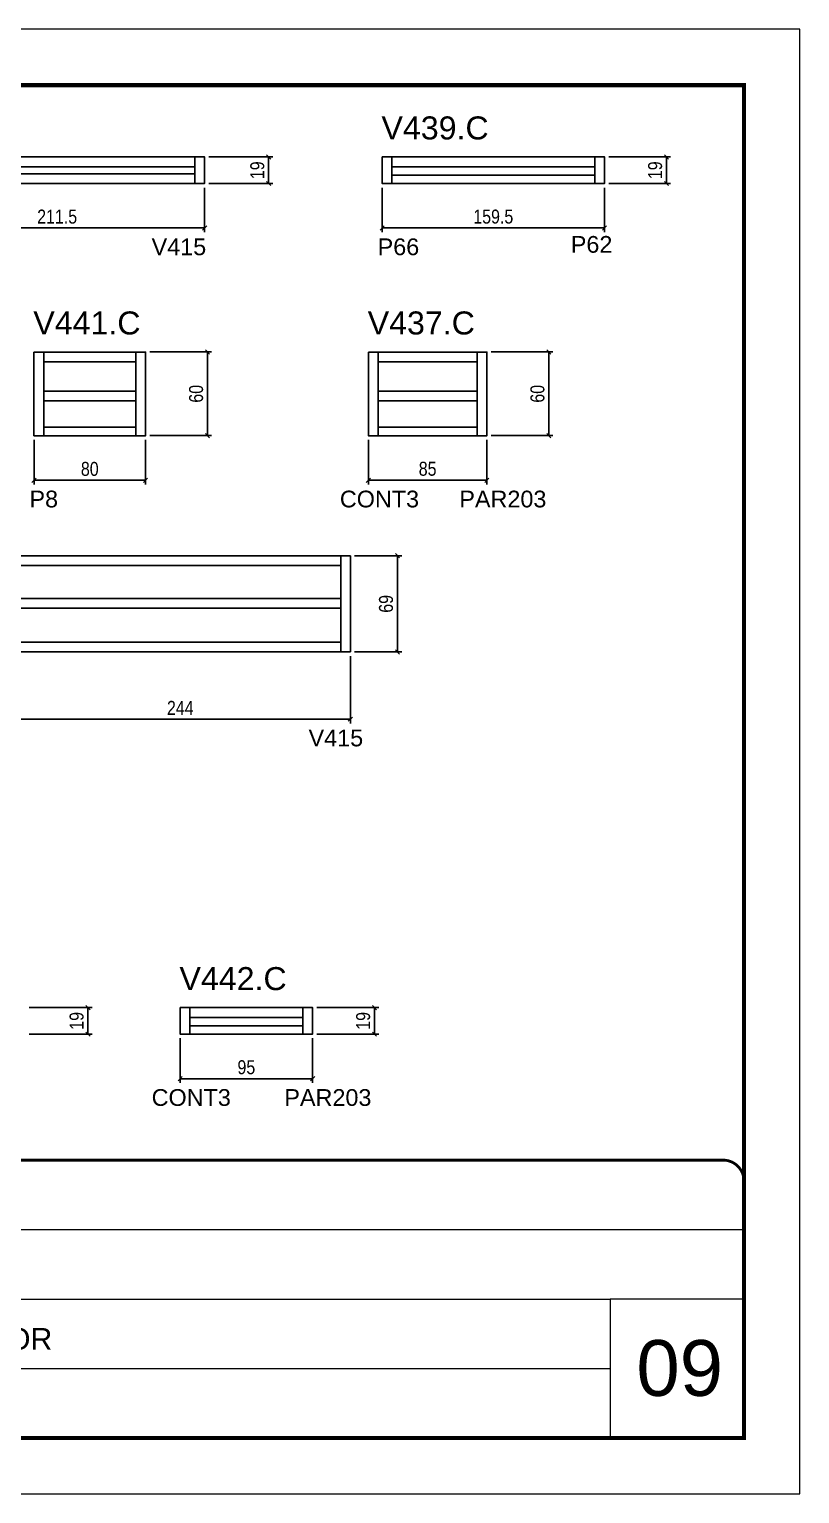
# Model space of a CAD drawing. Extents: x 1959 to 8212, y 239 to 4735.
# Drawn here: x 2891 to 3444, y 1388 to 2438 of the extents above; entities that cross this region are included whole.
import ezdxf

# ---------------------------------------------------------------- set-up
doc = ezdxf.new("R2010")
doc.units = 0
doc.linetypes.add('CONTINUO', pattern=[0])
doc.linetypes.add('DASHED', pattern=[0.75, 0.5, -0.25])
for name, color, linetype in [('5', 5, 'Continuous'), ('COTA', 241, 'Continuous'), ('NOMENCLATURA', 7, 'Continuous'), ('Painéis', 200, 'Continuous'), ('SARR_2.2x7', 40, 'Continuous')]:
    doc.layers.add(name, color=color, linetype=linetype)
for name, color, linetype, lineweight in [('CARIMBO', 255, 'Continuous', 9), ('Folhas', 255, 'Continuous', 9), ('SARRAFO DE PRESSAO', 251, 'DASHED', 9)]:
    doc.layers.add(name, color=color, linetype=linetype, lineweight=lineweight)
doc.styles.add('ARIAL', font='arial.ttf')
doc.styles.add('COTA TECNICA', font='techl___.ttf', dxfattribs={"height": 10})
doc.styles.add('COTA TECNICA-50', font='techl___.ttf', dxfattribs={"height": 10})
doc.styles.get("Standard").update_dxf_attribs({"font": 'arial.ttf'})
doc.dimstyles.new('COTA PAINEL-50', dxfattribs={"dimtxt": 10, "dimasz": 3, "dimexe": 3, "dimexo": 3, "dimgap": 3, "dimtad": 1, "dimdec": 1, "dimzin": 12, "dimdsep": 46, "dimtxsty": 'COTA TECNICA-50', "dimblk1": 'OBLIQUE', "dimblk2": 'OBLIQUE', "dimsah": 1, "dimcen": 0.9, "dimclrd": 4, "dimclre": 4, "dimclrt": 240, "dimadec": 1, "dimazin": 3, "dimtfac": 1, "dimtdec": 1, "dimtmove": 0, "dimatfit": 3, "dimfxl": 1, "dimtolj": 1, "dimtzin": 12, "dimarcsym": 0})
doc.dimstyles.new('PAINEL', dxfattribs={"dimtxt": 10, "dimasz": 3, "dimexe": 3, "dimexo": 3, "dimgap": 3, "dimtad": 1, "dimdec": 1, "dimzin": 12, "dimdsep": 46, "dimtxsty": 'COTA TECNICA', "dimblk1": 'OBLIQUE', "dimblk2": 'OBLIQUE', "dimsah": 1, "dimcen": 0.9, "dimclrd": 4, "dimclre": 4, "dimclrt": 240, "dimadec": 1, "dimazin": 3, "dimtfac": 1, "dimtdec": 1, "dimtmove": 0, "dimatfit": 3, "dimfxl": 1, "dimtolj": 1, "dimtzin": 12, "dimarcsym": 0})

# ---------------------------------------------------------------- blocks, each defined once
blk = doc.blocks.new('9999999999')
at = {"color": 30, "linetype": 'CONTINUO'}
for p, q in [((98564.6, 34379.6), (99584, 34379.6)), ((98564.6, 34329.8), (99488, 34329.8)), ((99584, 34329.8), (99488, 34329.8)), ((99488, 34329.8), (99488, 34230.2)), ((98564.6, 34280), (99488, 34280))]:
    blk.add_line(p, q, dxfattribs=at)
at = {"color": 30, "linetype": 'CONTINUO', "const_width": 2}
blk.add_lwpolyline([(99584, 34230.2), (99584, 34414.4, 0.414214), (99569, 34429.4), (98229, 34429.4, 0.414214), (98214, 34414.4), (98214, 34245.2, 0.414214), (98229, 34230.2), (99584, 34230.2)], format="xyb", dxfattribs=at)
at = {"layer": 'Folhas'}
blk.add_lwpolyline([(98139, 34190.2), (99624, 34190.2), (99624, 35240.2), (98139, 35240.2)], close=True, dxfattribs=at)
at = {"layer": 'Folhas', "color": 30, "const_width": 3}
blk.add_lwpolyline([(98214, 34230.2), (99584, 34230.2), (99584, 35200.2), (98214, 35200.2)], close=True, dxfattribs=at)
at = {"color": 7, "linetype": 'Continuous', "ltscale": 5, "style": 'ARIAL'}
blk.add_text('2° SUBSOLO SUPERIOR', height=15.483, dxfattribs=at).set_placement((98837.7, 34293.5))
blk = doc.blocks.new('_Oblique')
at = {"color": 0, "linetype": 'ByBlock', "lineweight": -2}
blk.add_line((-0.5, -0.5), (0.5, 0.5), dxfattribs=at)
blk = doc.blocks.new('*D145')
at = {"layer": 'COTA', "color": 4, "linetype": 'ByBlock', "lineweight": -2, "transparency": 16777216}
for p, q in [((2805.5, 2324.5), (2805.5, 2292.6)), ((3017, 2324.5), (3017, 2292.6)), ((2805.5, 2295.6), (3017, 2295.6))]:
    blk.add_line(p, q, dxfattribs=at)
at = {"layer": 'Defpoints', "color": 0, "linetype": 'ByBlock', "transparency": 16777216}
for p in [(2805.5, 2327.5), (3017, 2327.5), (3017, 2295.6)]:
    blk.add_point(p, dxfattribs=at)
at = {"layer": 'COTA', "color": 4, "linetype": 'ByBlock', "lineweight": -2, "transparency": 16777216, "xscale": 3, "yscale": 3, "zscale": 3, "rotation": 180}
blk.add_blockref('_Oblique', (2805.5, 2295.6), dxfattribs=at)
at = {"layer": 'COTA', "color": 4, "linetype": 'ByBlock', "lineweight": -2, "transparency": 16777216, "xscale": 3, "yscale": 3, "zscale": 3}
blk.add_blockref('_Oblique', (3017, 2295.6), dxfattribs=at)
at = {"layer": 'COTA', "color": 240, "linetype": 'ByBlock', "transparency": 16777216, "insert": (2911.2, 2303.7), "char_height": 10, "attachment_point": 5, "style": 'COTA TECNICA-50'}
blk.add_mtext('\\A1;211.5', dxfattribs=at)
blk = doc.blocks.new('*D146')
at = {"layer": 'COTA', "color": 4, "lineweight": -2, "transparency": 16777216}
for p, q in [((3020, 2346.5), (3065.9, 2346.5)), ((3062.9, 2346.5), (3062.9, 2327.5)), ((3020, 2327.5), (3065.9, 2327.5))]:
    blk.add_line(p, q, dxfattribs=at)
at = {"layer": 'Defpoints', "color": 0, "transparency": 16777216}
for p in [(3017, 2346.5), (3017, 2327.5), (3062.9, 2327.5)]:
    blk.add_point(p, dxfattribs=at)
at = {"layer": 'COTA', "color": 4, "lineweight": -2, "transparency": 16777216, "xscale": 3, "yscale": 3, "zscale": 3}
for p, rotation in [((3062.9, 2346.5), 90), ((3062.9, 2327.5), 270)]:
    blk.add_blockref('_Oblique', p, dxfattribs=dict(at, rotation=rotation))
at = {"layer": 'COTA', "color": 240, "transparency": 16777216, "insert": (3054.8, 2337), "char_height": 10, "attachment_point": 5, "rotation": 90, "style": 'COTA TECNICA'}
blk.add_mtext('\\A1;19', dxfattribs=at)
blk = doc.blocks.new('*D165')
at = {"layer": 'COTA', "color": 4, "lineweight": -2, "transparency": 16777216}
for p, q in [((2877.5, 1988.6), (2877.5, 1940.4)), ((3121.5, 1988.6), (3121.5, 1940.4)), ((2877.5, 1943.4), (3121.5, 1943.4))]:
    blk.add_line(p, q, dxfattribs=at)
at = {"layer": 'Defpoints', "color": 0, "transparency": 16777216}
for p in [(2877.5, 1991.6), (3121.5, 1991.6), (3121.5, 1943.4)]:
    blk.add_point(p, dxfattribs=at)
at = {"layer": 'COTA', "color": 4, "lineweight": -2, "transparency": 16777216, "xscale": 3, "yscale": 3, "zscale": 3, "rotation": 180}
blk.add_blockref('_Oblique', (2877.5, 1943.4), dxfattribs=at)
at = {"layer": 'COTA', "color": 4, "lineweight": -2, "transparency": 16777216, "xscale": 3, "yscale": 3, "zscale": 3}
blk.add_blockref('_Oblique', (3121.5, 1943.4), dxfattribs=at)
at = {"layer": 'COTA', "color": 240, "transparency": 16777216, "insert": (2999.5, 1951.5), "char_height": 10, "attachment_point": 5, "style": 'COTA TECNICA'}
blk.add_mtext('\\A1;244', dxfattribs=at)
blk = doc.blocks.new('*D170')
at = {"layer": 'COTA', "color": 4, "lineweight": -2, "transparency": 16777216}
for p, q in [((3124.5, 2060.6), (3158.3, 2060.6)), ((3155.3, 2060.6), (3155.3, 1991.6)), ((3124.5, 1991.6), (3158.3, 1991.6))]:
    blk.add_line(p, q, dxfattribs=at)
at = {"layer": 'Defpoints', "color": 0, "transparency": 16777216}
for p in [(3121.5, 2060.6), (3121.5, 1991.6), (3155.3, 1991.6)]:
    blk.add_point(p, dxfattribs=at)
at = {"layer": 'COTA', "color": 4, "lineweight": -2, "transparency": 16777216, "xscale": 3, "yscale": 3, "zscale": 3}
for p, rotation in [((3155.3, 2060.6), 90), ((3155.3, 1991.6), 270)]:
    blk.add_blockref('_Oblique', p, dxfattribs=dict(at, rotation=rotation))
at = {"layer": 'COTA', "color": 240, "transparency": 16777216, "insert": (3147.1, 2026.1), "char_height": 10, "attachment_point": 5, "rotation": 90, "style": 'COTA TECNICA'}
blk.add_mtext('\\A1;69', dxfattribs=at)
blk = doc.blocks.new('*D184')
at = {"layer": 'COTA', "color": 4, "linetype": 'ByBlock', "lineweight": -2, "transparency": 16777216}
for p, q in [((3144.3, 2324.5), (3144.3, 2292.6)), ((3303.8, 2324.5), (3303.8, 2292.6)), ((3144.3, 2295.6), (3303.8, 2295.6))]:
    blk.add_line(p, q, dxfattribs=at)
at = {"layer": 'Defpoints', "color": 0, "linetype": 'ByBlock', "transparency": 16777216}
for p in [(3144.3, 2327.5), (3303.8, 2327.5), (3303.8, 2295.6)]:
    blk.add_point(p, dxfattribs=at)
at = {"layer": 'COTA', "color": 4, "linetype": 'ByBlock', "lineweight": -2, "transparency": 16777216, "xscale": 3, "yscale": 3, "zscale": 3, "rotation": 180}
blk.add_blockref('_Oblique', (3144.3, 2295.6), dxfattribs=at)
at = {"layer": 'COTA', "color": 4, "linetype": 'ByBlock', "lineweight": -2, "transparency": 16777216, "xscale": 3, "yscale": 3, "zscale": 3}
blk.add_blockref('_Oblique', (3303.8, 2295.6), dxfattribs=at)
at = {"layer": 'COTA', "color": 240, "linetype": 'ByBlock', "transparency": 16777216, "insert": (3224, 2303.7), "char_height": 10, "attachment_point": 5, "style": 'COTA TECNICA-50'}
blk.add_mtext('\\A1;159.5', dxfattribs=at)
blk = doc.blocks.new('*D185')
at = {"layer": 'COTA', "color": 4, "lineweight": -2, "transparency": 16777216}
for p, q in [((3306.8, 2346.5), (3351.2, 2346.5)), ((3348.2, 2327.5), (3348.2, 2346.5)), ((3306.8, 2327.5), (3351.2, 2327.5))]:
    blk.add_line(p, q, dxfattribs=at)
at = {"layer": 'Defpoints', "color": 0, "transparency": 16777216}
for p in [(3303.8, 2346.5), (3348.2, 2346.5), (3303.8, 2327.5)]:
    blk.add_point(p, dxfattribs=at)
at = {"layer": 'COTA', "color": 4, "lineweight": -2, "transparency": 16777216, "xscale": 3, "yscale": 3, "zscale": 3}
for p, rotation in [((3348.2, 2346.5), 90), ((3348.2, 2327.5), 270)]:
    blk.add_blockref('_Oblique', p, dxfattribs=dict(at, rotation=rotation))
at = {"layer": 'COTA', "color": 240, "transparency": 16777216, "insert": (3340.1, 2337), "char_height": 10, "attachment_point": 5, "rotation": 90, "style": 'COTA TECNICA'}
blk.add_mtext('\\A1;19', dxfattribs=at)
blk = doc.blocks.new('*D192')
at = {"layer": 'COTA', "color": 4, "lineweight": -2, "transparency": 16777216}
for p, q in [((2891.2, 1736.6), (2936.3, 1736.6)), ((2933.3, 1736.6), (2933.3, 1717.6)), ((2891.2, 1717.6), (2936.3, 1717.6))]:
    blk.add_line(p, q, dxfattribs=at)
at = {"layer": 'Defpoints', "color": 0, "transparency": 16777216}
for p in [(2888.2, 1736.6), (2888.2, 1717.6), (2933.3, 1717.6)]:
    blk.add_point(p, dxfattribs=at)
at = {"layer": 'COTA', "color": 4, "lineweight": -2, "transparency": 16777216, "xscale": 3, "yscale": 3, "zscale": 3}
for p, rotation in [((2933.3, 1736.6), 90), ((2933.3, 1717.6), 270)]:
    blk.add_blockref('_Oblique', p, dxfattribs=dict(at, rotation=rotation))
at = {"layer": 'COTA', "color": 240, "transparency": 16777216, "insert": (2925.2, 1727.1), "char_height": 10, "attachment_point": 5, "rotation": 90, "style": 'COTA TECNICA'}
blk.add_mtext('\\A1;19', dxfattribs=at)
blk = doc.blocks.new('*D193')
at = {"layer": 'COTA', "color": 4, "linetype": 'ByBlock', "lineweight": -2, "transparency": 16777216}
for p, q in [((2894.6, 2143.7), (2894.6, 2111.7)), ((2974.6, 2143.7), (2974.6, 2111.7)), ((2894.6, 2114.7), (2974.6, 2114.7))]:
    blk.add_line(p, q, dxfattribs=at)
at = {"layer": 'Defpoints', "color": 0, "linetype": 'ByBlock', "transparency": 16777216}
for p in [(2894.6, 2146.7), (2974.6, 2146.7), (2974.6, 2114.7)]:
    blk.add_point(p, dxfattribs=at)
at = {"layer": 'COTA', "color": 4, "linetype": 'ByBlock', "lineweight": -2, "transparency": 16777216, "xscale": 3, "yscale": 3, "zscale": 3, "rotation": 180}
blk.add_blockref('_Oblique', (2894.6, 2114.7), dxfattribs=at)
at = {"layer": 'COTA', "color": 4, "linetype": 'ByBlock', "lineweight": -2, "transparency": 16777216, "xscale": 3, "yscale": 3, "zscale": 3}
blk.add_blockref('_Oblique', (2974.6, 2114.7), dxfattribs=at)
at = {"layer": 'COTA', "color": 240, "linetype": 'ByBlock', "transparency": 16777216, "insert": (2934.6, 2122.8), "char_height": 10, "attachment_point": 5, "style": 'COTA TECNICA-50'}
blk.add_mtext('\\A1;80', dxfattribs=at)
blk = doc.blocks.new('*D194')
at = {"layer": 'COTA', "color": 4, "lineweight": -2, "transparency": 16777216}
for p, q in [((2977.6, 2206.7), (3022, 2206.7)), ((3019, 2146.7), (3019, 2206.7)), ((2977.6, 2146.7), (3022, 2146.7))]:
    blk.add_line(p, q, dxfattribs=at)
at = {"layer": 'Defpoints', "color": 0, "transparency": 16777216}
for p in [(2974.6, 2206.7), (3019, 2206.7), (2974.6, 2146.7)]:
    blk.add_point(p, dxfattribs=at)
at = {"layer": 'COTA', "color": 4, "lineweight": -2, "transparency": 16777216, "xscale": 3, "yscale": 3, "zscale": 3}
for p, rotation in [((3019, 2206.7), 90), ((3019, 2146.7), 270)]:
    blk.add_blockref('_Oblique', p, dxfattribs=dict(at, rotation=rotation))
at = {"layer": 'COTA', "color": 240, "transparency": 16777216, "insert": (3010.9, 2176.7), "char_height": 10, "attachment_point": 5, "rotation": 90, "style": 'COTA TECNICA'}
blk.add_mtext('\\A1;60', dxfattribs=at)
blk = doc.blocks.new('*D195')
at = {"layer": 'COTA', "color": 4, "linetype": 'ByBlock', "lineweight": -2, "transparency": 16777216}
for p, q in [((3134.4, 2143.7), (3134.4, 2111.7)), ((3219.4, 2143.7), (3219.4, 2111.7)), ((3134.4, 2114.7), (3219.4, 2114.7))]:
    blk.add_line(p, q, dxfattribs=at)
at = {"layer": 'Defpoints', "color": 0, "linetype": 'ByBlock', "transparency": 16777216}
for p in [(3134.4, 2146.7), (3219.4, 2146.7), (3219.4, 2114.7)]:
    blk.add_point(p, dxfattribs=at)
at = {"layer": 'COTA', "color": 4, "linetype": 'ByBlock', "lineweight": -2, "transparency": 16777216, "xscale": 3, "yscale": 3, "zscale": 3, "rotation": 180}
blk.add_blockref('_Oblique', (3134.4, 2114.7), dxfattribs=at)
at = {"layer": 'COTA', "color": 4, "linetype": 'ByBlock', "lineweight": -2, "transparency": 16777216, "xscale": 3, "yscale": 3, "zscale": 3}
blk.add_blockref('_Oblique', (3219.4, 2114.7), dxfattribs=at)
at = {"layer": 'COTA', "color": 240, "linetype": 'ByBlock', "transparency": 16777216, "insert": (3176.9, 2122.9), "char_height": 10, "attachment_point": 5, "style": 'COTA TECNICA-50'}
blk.add_mtext('\\A1;85', dxfattribs=at)
blk = doc.blocks.new('*D196')
at = {"layer": 'COTA', "color": 4, "lineweight": -2, "transparency": 16777216}
for p, q in [((3222.4, 2206.7), (3266.8, 2206.7)), ((3263.8, 2146.7), (3263.8, 2206.7)), ((3222.4, 2146.7), (3266.8, 2146.7))]:
    blk.add_line(p, q, dxfattribs=at)
at = {"layer": 'Defpoints', "color": 0, "transparency": 16777216}
for p in [(3219.4, 2206.7), (3263.8, 2206.7), (3219.4, 2146.7)]:
    blk.add_point(p, dxfattribs=at)
at = {"layer": 'COTA', "color": 4, "lineweight": -2, "transparency": 16777216, "xscale": 3, "yscale": 3, "zscale": 3}
for p, rotation in [((3263.8, 2206.7), 90), ((3263.8, 2146.7), 270)]:
    blk.add_blockref('_Oblique', p, dxfattribs=dict(at, rotation=rotation))
at = {"layer": 'COTA', "color": 240, "transparency": 16777216, "insert": (3255.7, 2176.7), "char_height": 10, "attachment_point": 5, "rotation": 90, "style": 'COTA TECNICA'}
blk.add_mtext('\\A1;60', dxfattribs=at)
blk = doc.blocks.new('*D197')
at = {"layer": 'COTA', "color": 4, "linetype": 'ByBlock', "lineweight": -2, "transparency": 16777216}
for p, q in [((2999.4, 1714.6), (2999.4, 1682.6)), ((3094.4, 1714.6), (3094.4, 1682.6)), ((2999.4, 1685.6), (3094.4, 1685.6))]:
    blk.add_line(p, q, dxfattribs=at)
at = {"layer": 'Defpoints', "color": 0, "linetype": 'ByBlock', "transparency": 16777216}
for p in [(2999.4, 1717.6), (3094.4, 1717.6), (3094.4, 1685.6)]:
    blk.add_point(p, dxfattribs=at)
at = {"layer": 'COTA', "color": 4, "linetype": 'ByBlock', "lineweight": -2, "transparency": 16777216, "xscale": 3, "yscale": 3, "zscale": 3, "rotation": 180}
blk.add_blockref('_Oblique', (2999.4, 1685.6), dxfattribs=at)
at = {"layer": 'COTA', "color": 4, "linetype": 'ByBlock', "lineweight": -2, "transparency": 16777216, "xscale": 3, "yscale": 3, "zscale": 3}
blk.add_blockref('_Oblique', (3094.4, 1685.6), dxfattribs=at)
at = {"layer": 'COTA', "color": 240, "linetype": 'ByBlock', "transparency": 16777216, "insert": (3046.9, 1693.8), "char_height": 10, "attachment_point": 5, "style": 'COTA TECNICA-50'}
blk.add_mtext('\\A1;95', dxfattribs=at)
blk = doc.blocks.new('*D198')
at = {"layer": 'COTA', "color": 4, "lineweight": -2, "transparency": 16777216}
for p, q in [((3097.4, 1736.6), (3141.8, 1736.6)), ((3138.8, 1717.6), (3138.8, 1736.6)), ((3097.4, 1717.6), (3141.8, 1717.6))]:
    blk.add_line(p, q, dxfattribs=at)
at = {"layer": 'Defpoints', "color": 0, "transparency": 16777216}
for p in [(3094.4, 1736.6), (3138.8, 1736.6), (3094.4, 1717.6)]:
    blk.add_point(p, dxfattribs=at)
at = {"layer": 'COTA', "color": 4, "lineweight": -2, "transparency": 16777216, "xscale": 3, "yscale": 3, "zscale": 3}
for p, rotation in [((3138.8, 1736.6), 90), ((3138.8, 1717.6), 270)]:
    blk.add_blockref('_Oblique', p, dxfattribs=dict(at, rotation=rotation))
at = {"layer": 'COTA', "color": 240, "transparency": 16777216, "insert": (3130.7, 1727.1), "char_height": 10, "attachment_point": 5, "rotation": 90, "style": 'COTA TECNICA'}
blk.add_mtext('\\A1;19', dxfattribs=at)

msp = doc.modelspace()

# ---------------------------------------------------------------- linework, layer by layer
at = {"layer": 'Painéis', "linetype": 'ByBlock'}
for p, q in [((3121.55, 2060.64), (2661.05, 2060.64)), ((3121.55, 1991.64), (3121.55, 2060.64)), ((2699.9, 1991.64), (3121.55, 1991.64))]:
    msp.add_line(p, q, dxfattribs=at)
for points in [[(2561.49, 2346.52), (3016.99, 2346.52), (3016.99, 2327.52), (2561.49, 2327.52)], [(3144.28, 2346.52), (3144.28, 2327.52), (3303.78, 2327.52), (3303.78, 2346.52)], [(2894.59, 2206.68), (2894.59, 2146.68), (2974.59, 2146.68), (2974.59, 2206.68)], [(3134.4, 2206.68), (3134.4, 2146.68), (3219.4, 2146.68), (3219.4, 2206.68)], [(2999.41, 1736.57), (2999.41, 1717.57), (3094.41, 1717.57), (3094.41, 1736.57)]]:
    msp.add_lwpolyline(points, close=True, dxfattribs=at)
at = {"layer": 'SARR_2.2x7', "linetype": 'Continuous'}
for p, q in [((3009.99, 2346.52), (3009.99, 2327.52)), ((3151.28, 2346.52), (3151.28, 2327.52)), ((3296.78, 2346.52), (3296.78, 2327.52)), ((3009.99, 2339.52), (2805.49, 2339.52)), ((2805.49, 2334.52), (3009.99, 2334.52)), ((3151.28, 2339.52), (3296.78, 2339.52)), ((3151.28, 2333.52), (3296.78, 2333.52)), ((2901.59, 2206.68), (2901.59, 2146.68)), ((2967.59, 2206.68), (2967.59, 2146.68)), ((3141.4, 2206.68), (3141.4, 2146.68)), ((3212.4, 2206.68), (3212.4, 2146.68)), ((2901.59, 2199.68), (2967.59, 2199.68)), ((3141.4, 2199.68), (3212.4, 2199.68)), ((2901.59, 2178.58), (2967.59, 2178.58)), ((3141.4, 2178.58), (3212.4, 2178.58)), ((2901.59, 2171.58), (2967.59, 2171.58)), ((3141.4, 2171.58), (3212.4, 2171.58)), ((2901.59, 2152.68), (2967.59, 2152.68)), ((3141.4, 2152.68), (3212.4, 2152.68)), ((3114.55, 2060.64), (3114.55, 1991.64)), ((2877.55, 2053.64), (3114.55, 2053.64)), ((2877.55, 2029.89), (3114.55, 2029.89)), ((2877.55, 2022.89), (3114.55, 2022.89)), ((2877.55, 1998.64), (3114.55, 1998.64)), ((3006.41, 1736.57), (3006.41, 1717.57)), ((3087.41, 1736.57), (3087.41, 1717.57)), ((3006.41, 1729.57), (3087.41, 1729.57)), ((3006.41, 1723.57), (3087.41, 1723.57))]:
    msp.add_line(p, q, dxfattribs=at)

# ---------------------------------------------------------------- block references
at = {"layer": 'SARRAFO DE PRESSAO', "color": 6, "linetype": 'ByBlock'}
msp.add_blockref('9999999999', (-96180.21, -32802.14), dxfattribs=at)

# ---------------------------------------------------------------- texts
at = {"layer": '5', "linetype": 'Continuous'}
for s, p in [('P62', (3279.59, 2277.85)), ('V415', (2978.95, 2276.1)), ('P66', (3141.05, 2276.1)), ('P8', (2891.36, 2095.26)), ('CONT3', (3113.96, 2095.26)), ('PAR203', (3199.66, 2095.26)), ('V415', (3091.52, 1923.95)), ('CONT3', (2978.97, 1666.15)), ('PAR203', (3074.17, 1666.15))]:
    msp.add_text(s, height=12, rotation=359.99996, dxfattribs=at).set_placement(p)
at = {"layer": 'CARIMBO', "style": 'ARIAL'}
msp.add_text('09', height=40, dxfattribs=at).set_placement((3326.63, 1458.21))
at = {"layer": 'NOMENCLATURA', "linetype": 'Continuous'}
for s, p in [('V439.C', (3143.81, 2359.09)), ('V441.C', (2894.12, 2219.25)), ('V437.C', (3133.93, 2219.25)), ('V442.C', (2998.94, 1749.14))]:
    msp.add_text(s, height=16.5, dxfattribs=at).set_placement(p)

# ---------------------------------------------------------------- dimensions: what is measured, and where the dimension line sits
at = {"layer": 'COTA'}
for base, p1, p2, picture, middle in [((3062.93, 2327.52), (3016.99, 2346.52), (3016.99, 2327.52), '*D146', (3054.85, 2337.02)), ((3348.18, 2346.52), (3303.78, 2327.52), (3303.78, 2346.52), '*D185', (3340.09, 2337.02)), ((3019, 2206.68), (2974.59, 2146.68), (2974.59, 2206.68), '*D194', (3010.89, 2176.68)), ((3263.8, 2206.68), (3219.4, 2146.68), (3219.4, 2206.68), '*D196', (3255.7, 2176.68)), ((3155.27, 1991.64), (3121.55, 2060.64), (3121.55, 1991.64), '*D170', (3147.14, 2026.14)), ((2933.29, 1717.57), (2888.19, 1736.57), (2888.19, 1717.57), '*D192', (2925.2, 1727.07)), ((3138.81, 1736.57), (3094.41, 1717.57), (3094.41, 1736.57), '*D198', (3130.72, 1727.07))]:
    dim = msp.add_linear_dim(base=base, p1=p1, p2=p2, angle=90, dimstyle='PAINEL', dxfattribs=at)
    dim.commit()
    dim.dimension.update_dxf_attribs({"geometry": picture, "text_midpoint": middle})
at = {"layer": 'COTA', "color": 1, "linetype": 'ByBlock'}
for base, p1, p2, picture, middle in [((3016.99, 2295.57), (2805.49, 2327.52), (3016.99, 2327.52), '*D145', (2911.24, 2303.68)), ((3303.78, 2295.57), (3144.28, 2327.52), (3303.78, 2327.52), '*D184', (3224.03, 2303.71)), ((2974.59, 2114.72), (2894.59, 2146.68), (2974.59, 2146.68), '*D193', (2934.59, 2122.85)), ((3219.4, 2114.72), (3134.4, 2146.68), (3219.4, 2146.68), '*D195', (3176.9, 2122.86)), ((3094.41, 1685.62), (2999.41, 1717.57), (3094.41, 1717.57), '*D197', (3046.91, 1693.75))]:
    dim = msp.add_linear_dim(base=base, p1=p1, p2=p2, dimstyle='COTA PAINEL-50', override={"dimarcsym": 1}, dxfattribs=at)
    dim.commit()
    dim.dimension.update_dxf_attribs({"geometry": picture, "text_midpoint": middle})
at = {"layer": 'COTA'}
dim = msp.add_linear_dim(base=(3121.55, 1943.41), p1=(2877.55, 1991.64), p2=(3121.55, 1991.64), dimstyle='PAINEL', override={"dimtmove": 1}, dxfattribs=at)
dim.commit()
dim.dimension.update_dxf_attribs({"geometry": '*D165', "text_midpoint": (2999.55, 1951.49)})

doc.saveas('drawing.dxf')
